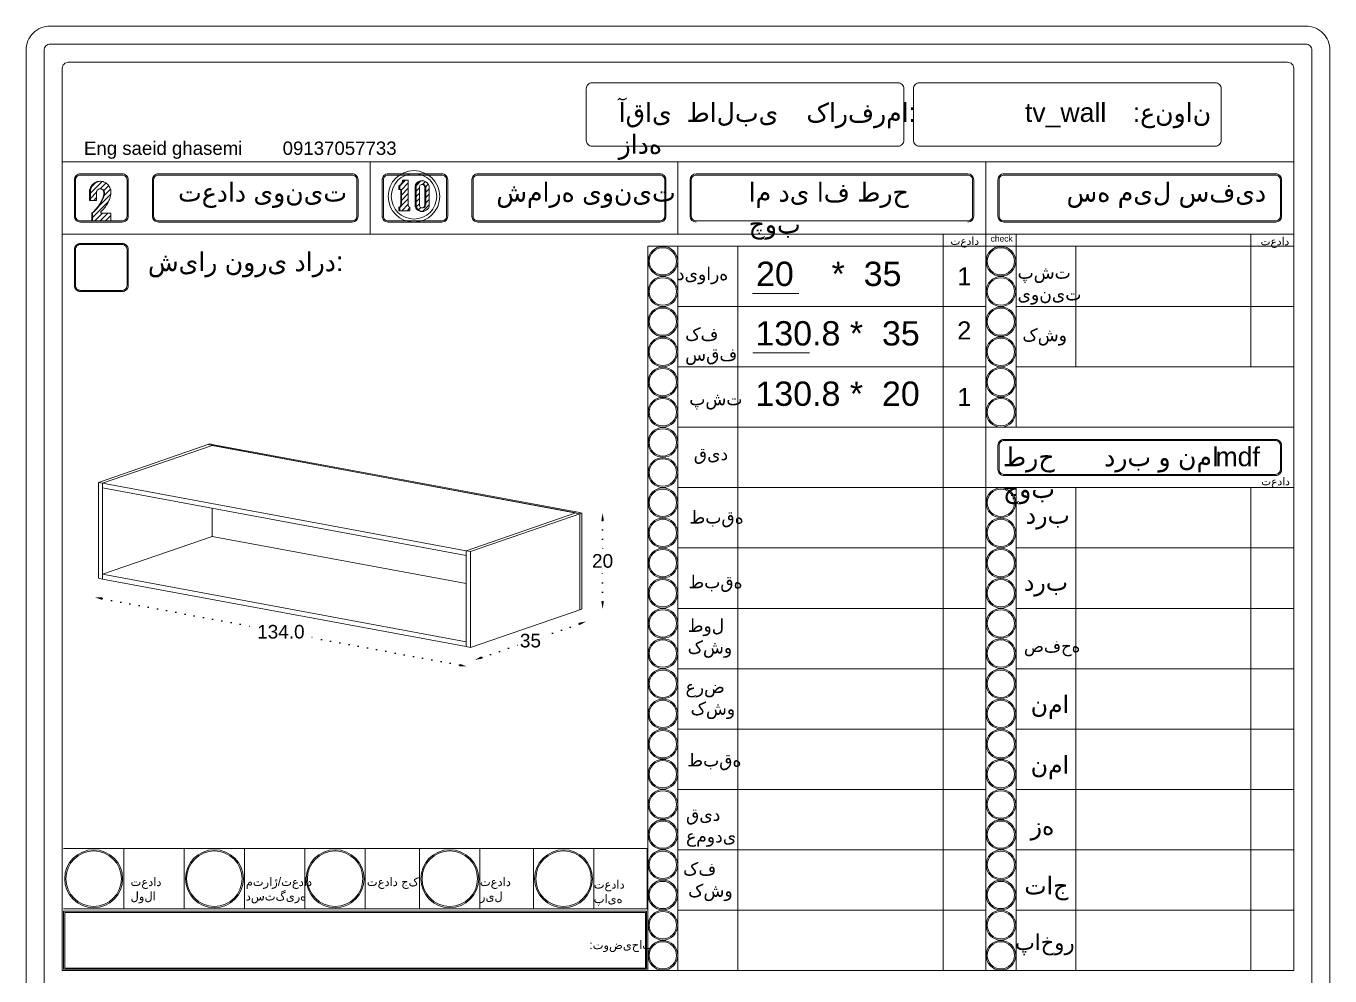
# Model space of a CAD drawing. Header units: inches. Extents: x -212 to 2684, y -258 to 1343.
# Drawn here: x 2252.2 to 2684.2, y 312.1 to 626.9 of the extents above; entities that cross this region are included whole.
import ezdxf

# ---------------------------------------------------------------- set-up
doc = ezdxf.new("R2010")
doc.units = ezdxf.units.IN
doc.header["$MEASUREMENT"] = 0
doc.linetypes.add('ACAD_ISO07W100', pattern=[3, 0, -3])
doc.styles.get("Standard").update_dxf_attribs({"font": 'arial.ttf'})
doc.dimstyles.get("Standard").update_dxf_attribs({"dimtxt": 4.5, "dimasz": 2.5, "dimexe": 0.18, "dimexo": 0.0625, "dimgap": 0.09, "dimtad": 0, "dimtih": 1, "dimtoh": 1, "dimdec": 1, "dimzin": 0, "dimdsep": 46, "dimtxsty": 'Standard', "dimcen": 0.09, "dimse1": 1, "dimse2": 1, "dimadec": 0, "dimazin": 0, "dimtfac": 1, "dimtdec": 1, "dimtofl": 0, "dimtmove": 0, "dimatfit": 3, "dimfxl": 1, "dimtolj": 1, "dimtzin": 0, "dimarcsym": 0})
pattern_1 = [(45, (5397.8413, -632.713), (-0.8838835, 0.8838835), [])]

# ---------------------------------------------------------------- blocks, each defined once
blk = doc.blocks.new('*D112')
at = {"color": 0, "linetype": 'ACAD_ISO07W100', "lineweight": -2, "transparency": 16777216}
for p, q in [((2443.17, 463.04), (2443.17, 452.03)), ((2443.17, 436.24), (2443.17, 447.25))]:
    blk.add_line(p, q, dxfattribs=at)
at = {"color": 0, "transparency": 16777216}
for points in [[(2442.76, 463.04), (2443.59, 463.04), (2443.17, 465.54)], [(2442.76, 436.24), (2443.59, 436.24), (2443.17, 433.74)]]:
    blk.add_solid(points, dxfattribs=at)
at = {"layer": 'Defpoints', "color": 0, "transparency": 16777216}
for p in [(2436.3, 465.54), (2443.17, 465.54), (2436.3, 433.74)]:
    blk.add_point(p, dxfattribs=at)
at = {"color": 0, "lineweight": 20, "transparency": 16777216, "insert": (2443.17, 449.64), "char_height": 4.5, "attachment_point": 5}
blk.add_mtext('\\A1;20', dxfattribs=at)
blk = doc.blocks.new('*D113')
at = {"color": 0, "linetype": 'ACAD_ISO07W100', "lineweight": -2, "transparency": 16777216}
for p, q in [((2435.37, 428.78), (2422.59, 424.38)), ((2403.15, 417.68), (2415.93, 422.08))]:
    blk.add_line(p, q, dxfattribs=at)
at = {"color": 0, "transparency": 16777216}
for points in [[(2435.23, 429.17), (2435.5, 428.38), (2437.73, 429.59)], [(2403.02, 418.07), (2403.29, 417.29), (2400.79, 416.87)]]:
    blk.add_solid(points, dxfattribs=at)
at = {"layer": 'Defpoints', "color": 0, "transparency": 16777216}
for p in [(2436.3, 433.74, -34.05), (2399.36, 421.02, -34.05), (2400.79, 416.87)]:
    blk.add_point(p, dxfattribs=at)
at = {"color": 0, "lineweight": 20, "transparency": 16777216, "insert": (2419.26, 423.23), "char_height": 4.5, "attachment_point": 5}
blk.add_mtext('\\A1;35', dxfattribs=at)
blk = doc.blocks.new('*D114')
at = {"color": 0, "linetype": 'ACAD_ISO07W100', "lineweight": -2, "transparency": 16777216}
for p, q in [((2277.4, 437.17), (2329.1, 427.56)), ((2395.73, 415.18), (2344.03, 424.79))]:
    blk.add_line(p, q, dxfattribs=at)
at = {"color": 0, "transparency": 16777216}
for points in [[(2277.48, 437.58), (2277.32, 436.76), (2274.94, 437.63)], [(2395.81, 415.59), (2395.66, 414.77), (2398.19, 414.72)]]:
    blk.add_solid(points, dxfattribs=at)
at = {"layer": 'Defpoints', "color": 0, "transparency": 16777216}
for p in [(2276.11, 443.92, -34.05), (2274.94, 437.63), (2399.36, 421.02, -34.05)]:
    blk.add_point(p, dxfattribs=at)
at = {"color": 0, "lineweight": 20, "transparency": 16777216, "insert": (2336.57, 426.18), "char_height": 4.5, "attachment_point": 5}
blk.add_mtext('\\A1;134.0', dxfattribs=at)

msp = doc.modelspace()

# ---------------------------------------------------------------- hatches: boundary and pattern name
at = {"lineweight": 20}
h = msp.add_hatch(dxfattribs=at)
h.set_pattern_fill('ANSI31', color=256, scale=10)
h.set_pattern_definition([(45, (5139.6732, -635.1953), (-0.8838835, 0.8838835), [])])
h.paths.add_polyline_path([(2280.21, 564.94), (2276.91, 564.94), (2276.91, 565.32), (2277.25, 565.65), (2277.57, 565.98), (2277.88, 566.33), (2278.17, 566.69), (2278.45, 567.06), (2278.72, 567.44), (2278.96, 567.84), (2279.19, 568.24), (2279.41, 568.65), (2279.61, 569.07), (2279.79, 569.5), (2279.85, 569.67), (2279.95, 569.94), (2280.04, 570.21), (2280.11, 570.49), (2280.17, 570.77), (2280.21, 571.05), (2280.24, 571.34), (2280.25, 571.63), (2280.25, 571.92), (2280.24, 572.2), (2280.21, 572.49), (2279.93, 573.46), (2279.39, 574.31), (2278.63, 574.98), (2277.8, 575.36), (2276.94, 575.48), (2275.94, 575.34), (2275.03, 574.92), (2274.28, 574.26), (2273.74, 573.42), (2273.47, 572.46), (2273.48, 571.45), (2273.48, 569.15), (2275.54, 569.15), (2275.54, 572.18), (2275.74, 572.54), (2276, 572.8), (2276.34, 572.97), (2276.71, 573.03), (2276.94, 572.99), (2277.07, 572.97), (2277.08, 572.97), (2277.3, 572.93), (2277.63, 572.77), (2277.9, 572.51), (2278.07, 572.18), (2278.14, 571.82), (2278.14, 571.59), (2278.12, 571.35), (2278.1, 571.12), (2278.07, 570.89), (2278.02, 570.66), (2277.97, 570.43), (2277.9, 570.21), (2277.82, 569.99), (2277.74, 569.77), (2277.64, 569.56), (2277.53, 569.32), (2277.3, 568.87), (2277.06, 568.43), (2276.8, 568), (2276.53, 567.58), (2276.24, 567.17), (2275.94, 566.78), (2275.62, 566.39), (2275.29, 566.02), (2274.94, 565.66), (2274.58, 565.31), (2274.21, 564.98), (2274.21, 562.43), (2280.21, 562.43)])
h = msp.add_hatch(dxfattribs=at)
h.set_pattern_fill('ANSI31', color=256, scale=10)
h.set_pattern_definition(pattern_1)
h.paths.add_polyline_path([(2379.19, 566.91), (2379.11, 566.94), (2379.04, 566.99), (2378.98, 567.04), (2378.92, 567.1), (2378.87, 567.17), (2378.83, 567.24), (2378.79, 567.32), (2378.77, 567.4), (2378.75, 567.48), (2378.75, 567.56), (2378.75, 575.85), (2377.19, 575.85), (2377.17, 575.66), (2377.13, 575.47), (2377.07, 575.28), (2377, 575.1), (2376.91, 574.92), (2376.81, 574.76), (2376.7, 574.6), (2376.57, 574.45), (2376.42, 574.32), (2376.27, 574.2), (2376.11, 574.09), (2375.94, 574), (2375.94, 572.82), (2376.28, 572.82), (2376.53, 572.81), (2376.53, 567.59), (2376.52, 567.51), (2376.5, 567.44), (2376.48, 567.36), (2376.44, 567.29), (2376.4, 567.22), (2376.35, 567.15), (2376.29, 567.09), (2376.23, 567.04), (2376.16, 567), (2376.09, 566.96), (2376.02, 566.93), (2375.94, 566.9), (2375.94, 565.71), (2379.35, 565.71), (2379.35, 566.87), (2379.27, 566.88)])
h = msp.add_hatch(dxfattribs=at)
h.set_pattern_fill('ANSI31', color=256, scale=10)
h.set_pattern_definition(pattern_1)
h.paths.add_polyline_path([(2381.37, 573.86), (2381.37, 567.1), (2381.59, 566.66), (2381.9, 566.27), (2382.27, 565.95), (2382.7, 565.71), (2383.18, 565.56), (2383.67, 565.51), (2383.94, 565.54), (2384.32, 565.66), (2384.76, 565.9), (2385.14, 566.22), (2385.45, 566.62), (2385.67, 567.07), (2385.67, 573.89), (2385.48, 574.38), (2385.2, 574.82), (2384.82, 575.19), (2384.37, 575.47), (2383.93, 575.62), (2383.67, 575.65), (2383.15, 575.59), (2382.66, 575.42), (2382.21, 575.15), (2381.84, 574.78), (2381.56, 574.35)])
h.paths.add_polyline_path([(2384.24, 567.14), (2383.48, 566.56), (2382.54, 566.95), (2382.46, 567.57), (2382.46, 573.99), (2383.22, 574.57), (2383.57, 574.42), (2383.97, 574.38), (2384.24, 573.71)], flags=16)

# ---------------------------------------------------------------- linework, layer by layer
for p, q in [((2264.15, 313.96), (2264.15, 612.93)), ((2672.15, 581.96), (2264.15, 581.96)), ((2264.15, 402.97), (2264.15, 581.96)), ((2366.15, 557.96), (2366.15, 581.96)), ((2468.15, 557.96), (2468.15, 581.96)), ((2468.15, 581.96), (2468.15, 561.96)), ((2570.15, 557.96), (2570.15, 581.96)), ((2268.15, 563.96), (2268.15, 575.96)), ((2284, 577.96), (2270.15, 577.96)), ((2286, 575.96), (2286, 563.96)), ((2294, 563.96), (2294, 575.96)), ((2360.15, 577.96), (2296, 577.96)), ((2362.15, 563.96), (2362.15, 575.96)), ((2370.15, 575.96), (2370.15, 563.96)), ((2389.86, 577.96), (2372.15, 577.96)), ((2391.86, 563.96), (2391.86, 575.96)), ((2399.86, 563.96), (2399.86, 575.96)), ((2462.15, 577.96), (2401.86, 577.96)), ((2464.15, 575.96), (2464.15, 563.96)), ((2472.15, 563.96), (2472.15, 575.96)), ((2564.15, 577.96), (2474.15, 577.96)), ((2566.15, 575.96), (2566.15, 563.96)), ((2574.15, 563.96), (2574.15, 575.96)), ((2666.15, 577.96), (2576.15, 577.96)), ((2668.15, 563.96), (2668.15, 575.96)), ((2375.94, 574), (2375.94, 572.82)), ((2375.94, 565.71), (2379.35, 565.71)), ((2264.15, 557.96), (2672.15, 557.96)), ((2555.98, 313.96), (2555.98, 557.96)), ((2570.15, 557.96), (2570.15, 533.96)), ((2580.15, 557.96), (2580.15, 533.96)), ((2657.94, 513.96), (2657.94, 557.96)), ((2458.15, 553.96), (2672.15, 553.96)), ((2458.15, 553.96), (2458.15, 313.96)), ((2468.15, 397.96), (2468.15, 553.96)), ((2468.15, 313.96), (2468.15, 553.96)), ((2468.15, 553.96), (2468.15, 533.96)), ((2487.96, 553.96), (2487.96, 313.96)), ((2570.15, 397.96), (2570.15, 553.96)), ((2570.15, 313.96), (2570.15, 553.96)), ((2580.15, 513.96), (2580.15, 553.96)), ((2580.15, 493.96), (2580.15, 553.96)), ((2580.15, 493.96), (2580.15, 553.96)), ((2580.15, 553.96), (2580.15, 533.96)), ((2599.96, 553.96), (2599.96, 513.96)), ((2492.86, 538.35), (2508.19, 538.35)), ((2468.15, 533.96), (2570.15, 533.96)), ((2580.15, 533.96), (2672.15, 533.96)), ((2492.98, 518.63), (2511.69, 518.63)), ((2468.15, 513.96), (2570.15, 513.96)), ((2672.15, 513.96), (2580.15, 513.96)), ((2672.15, 513.96), (2652.15, 513.96)), ((2468.15, 493.96), (2672.15, 493.96)), ((2666.15, 489.96), (2576.15, 489.96)), ((2574.15, 479.96), (2574.15, 487.96)), ((2668.15, 487.96), (2668.15, 479.96)), ((2666.15, 477.96), (2576.15, 477.96)), ((2468.15, 473.96), (2570.15, 473.96)), ((2672.15, 473.96), (2570.15, 473.96)), ((2580.15, 373.96), (2580.15, 473.96)), ((2580.15, 397.96), (2580.15, 473.96)), ((2580.15, 393.96), (2580.15, 473.96)), ((2599.96, 473.96), (2599.96, 313.96)), ((2657.94, 473.96), (2657.94, 313.96)), ((2468.15, 453.96), (2570.15, 453.96)), ((2468.15, 453.96), (2487.96, 453.96)), ((2468.15, 453.96), (2570.15, 453.96)), ((2536.67, 453.96), (2570.15, 453.96)), ((2580.15, 453.96), (2672.15, 453.96)), ((2580.15, 353.96), (2580.15, 453.96)), ((2468.15, 433.96), (2487.96, 433.96)), ((2468.15, 433.96), (2570.15, 433.96)), ((2580.15, 433.96), (2672.15, 433.96)), ((2580.15, 433.96), (2672.15, 433.96)), ((2580.15, 333.96), (2580.15, 433.96)), ((2468.15, 413.96), (2570.15, 413.96)), ((2580.15, 413.96), (2580.15, 393.96)), ((2580.15, 413.96), (2672.15, 413.96)), ((2580.15, 313.96), (2580.15, 413.96)), ((2468.15, 393.96), (2570.15, 393.96)), ((2555.98, 393.96), (2570.15, 393.96)), ((2580.15, 393.96), (2672.15, 393.96)), ((2580.15, 393.96), (2580.15, 373.96)), ((2468.15, 373.96), (2570.15, 373.96)), ((2555.98, 373.96), (2570.15, 373.96)), ((2580.15, 373.96), (2672.15, 373.96)), ((2580.15, 373.96), (2672.15, 373.96)), ((2580.15, 373.96), (2580.15, 353.96)), ((2264.55, 354.36), (2457.94, 354.36)), ((2284.55, 354.36), (2284.55, 334.36)), ((2304.55, 354.36), (2304.55, 334.36)), ((2324.55, 354.36), (2324.55, 334.36)), ((2344.55, 354.36), (2344.55, 334.36)), ((2364.55, 354.36), (2364.55, 334.36)), ((2382.54, 354.36), (2382.54, 334.36)), ((2402.54, 354.36), (2402.54, 334.36)), ((2420.23, 354.36), (2420.23, 334.36)), ((2440.23, 354.36), (2440.23, 334.36)), ((2457.94, 354.36), (2457.94, 334.36)), ((2468.15, 353.96), (2570.15, 353.96)), ((2468.15, 353.96), (2570.15, 353.96)), ((2555.98, 353.96), (2570.15, 353.96)), ((2580.15, 353.96), (2672.15, 353.96)), ((2580.15, 353.96), (2672.15, 353.96)), ((2580.15, 353.96), (2580.15, 333.96)), ((2264.55, 334.36), (2457.94, 334.36)), ((2468.15, 333.96), (2570.15, 333.96)), ((2468.15, 333.96), (2570.15, 333.96)), ((2555.98, 333.96), (2570.15, 333.96)), ((2580.15, 333.96), (2672.15, 333.96)), ((2580.15, 333.96), (2672.15, 333.96)), ((2580.15, 333.96), (2580.15, 313.96)), ((2458.15, 313.96), (2264.15, 313.96)), ((2458.15, 313.96), (2264.15, 313.96)), ((2458.15, 313.96), (2570.15, 313.96)), ((2458.15, 313.96), (2672.15, 313.96)), ((2458.15, 313.96), (2570.15, 313.96)), ((2458.15, 313.96), (2672.15, 313.96))]:
    msp.add_line(p, q, dxfattribs=at)
at = {"linetype": 'Continuous', "lineweight": 20, "extrusion": (5.55112e-17, 0.967466, 0.253002)}
for p, q in [((2276.11, 475.71, -34.05), (2313.05, 488.44, -34.05)), ((2435.68, 465.33, -34.05), (2312.43, 488.23, -34.05)), ((2313.05, 488.44, -34.05), (2314.39, 488.19, -34.05)), ((2314.39, 488.19, -34.05), (2434.96, 465.79, -34.05)), ((2277.45, 475.46, -34.05), (2313.78, 487.98, -34.05)), ((2313.78, 487.98, -34.05), (2277.45, 475.46, -34.05)), ((2434.34, 465.57, -34.05), (2313.78, 487.98, -34.05)), ((2277.45, 475.46, -34.05), (2276.11, 475.71, -34.05)), ((2276.11, 475.71, -34.05), (2276.11, 443.92, -34.05)), ((2277.45, 473.85, -34.05), (2277.45, 475.46, -34.05)), ((2398.02, 453.06, -34.05), (2277.45, 475.46, -34.05)), ((2277.45, 443.67, -34.05), (2277.45, 475.46, -34.05)), ((2398.02, 451.45, -34.05), (2277.45, 473.85, -34.05)), ((2313.78, 457.79, -34.05), (2313.78, 467.11, -34.05)), ((2434.34, 465.57, -34.05), (2398.02, 453.06, -34.05)), ((2398.02, 453.06, -34.05), (2434.34, 465.57, -34.05)), ((2436.3, 465.54, -34.05), (2399.36, 452.81, -34.05)), ((2434.96, 465.79, -34.05), (2436.3, 465.54, -34.05)), ((2435.68, 465.33, -34.05), (2435.68, 433.53, -34.05)), ((2436.3, 465.54, -34.05), (2436.3, 433.74, -34.05)), ((2277.45, 445.28, -34.05), (2313.78, 457.79, -34.05)), ((2398.02, 442.14, -34.05), (2313.78, 457.79, -34.05)), ((2398.02, 451.45, -34.05), (2398.02, 453.06, -34.05)), ((2399.36, 452.81, -34.05), (2398.02, 453.06, -34.05)), ((2398.02, 453.06, -34.05), (2398.02, 421.27, -34.05)), ((2399.36, 421.02, -34.05), (2399.36, 452.81, -34.05)), ((2277.45, 443.67, -34.05), (2277.45, 445.28, -34.05)), ((2398.02, 422.88, -34.05), (2277.45, 445.28, -34.05)), ((2276.11, 443.92, -34.05), (2277.45, 443.67, -34.05)), ((2398.02, 421.27, -34.05), (2277.45, 443.67, -34.05)), ((2436.3, 433.74, -34.05), (2399.36, 421.02, -34.05)), ((2398.02, 421.27, -34.05), (2398.02, 422.88, -34.05)), ((2398.02, 421.27, -34.05), (2399.36, 421.02, -34.05))]:
    msp.add_line(p, q, dxfattribs=at)
at = {"lineweight": 20}
for points in [[(2260.15, 20.93), (2676.15, 20.93, 0.414214), (2684.15, 28.93), (2684.15, 618.93, 0.414214), (2676.15, 626.93), (2260.15, 626.93, 0.414214), (2252.15, 618.93), (2252.15, 28.93, 0.414214)], [(2260.15, 26.93), (2676.15, 26.93, 0.414214), (2678.15, 28.93), (2678.15, 618.93, 0.414214), (2676.15, 620.93), (2260.15, 620.93, 0.414214), (2258.15, 618.93), (2258.15, 28.93, 0.414214)], [(2543, 606.17, 0.414214), (2541, 608.17), (2439.76, 608.17, 0.414214), (2437.76, 606.17), (2437.76, 589.14, 0.414214), (2439.76, 587.14), (2541, 587.14, 0.414214), (2543, 589.14)], [(2548.14, 587.14), (2646.14, 587.14, 0.414214), (2648.14, 589.14), (2648.14, 606.17, 0.414214), (2646.14, 608.17), (2548.14, 608.17, 0.414214), (2546.14, 606.17), (2546.14, 589.14, 0.414214)], [(2648.14, 606.17, 0.414214), (2646.14, 608.17), (2548.14, 608.17, 0.414214), (2546.14, 606.17), (2546.14, 589.14, 0.414214), (2548.14, 587.14), (2646.14, 587.14, 0.414214), (2648.14, 589.14)], [(2286, 575.96, 0.414214), (2284, 577.96), (2270.15, 577.96, 0.414214), (2268.15, 575.96), (2268.15, 563.96, 0.414214), (2270.15, 561.96), (2284, 561.96, 0.414214), (2286, 563.96)], [(2285.6, 575.96, 0.414214), (2284, 577.56), (2270.15, 577.56, 0.414214), (2268.55, 575.96), (2268.55, 563.96, 0.414214), (2270.15, 562.36), (2284, 562.36, 0.414214), (2285.6, 563.96)], [(2362.15, 575.96, 0.414214), (2360.15, 577.96), (2296, 577.96, 0.414214), (2294, 575.96), (2294, 563.96, 0.414214), (2296, 561.96), (2360.15, 561.96, 0.414214), (2362.15, 563.96)], [(2361.75, 575.96, 0.414214), (2360.15, 577.56), (2296, 577.56, 0.414214), (2294.4, 575.96), (2294.4, 563.96, 0.414214), (2296, 562.36), (2360.15, 562.36, 0.414214), (2361.75, 563.96)], [(2391.86, 575.96, 0.414214), (2389.86, 577.96), (2372.15, 577.96, 0.414214), (2370.15, 575.96), (2370.15, 563.96, 0.414214), (2372.15, 561.96), (2389.86, 561.96, 0.414214), (2391.86, 563.96)], [(2391.46, 575.96, 0.414214), (2389.86, 577.56), (2372.15, 577.56, 0.414214), (2370.55, 575.96), (2370.55, 563.96, 0.414214), (2372.15, 562.36), (2389.86, 562.36, 0.414214), (2391.46, 563.96)], [(2464.15, 575.96, 0.414214), (2462.15, 577.96), (2401.86, 577.96, 0.414214), (2399.86, 575.96), (2399.86, 563.96, 0.414214), (2401.86, 561.96), (2462.15, 561.96, 0.414214), (2464.15, 563.96)], [(2463.75, 575.96, 0.414214), (2462.15, 577.56), (2401.86, 577.56, 0.414214), (2400.26, 575.96), (2400.26, 563.96, 0.414214), (2401.86, 562.36), (2462.15, 562.36, 0.414214), (2463.75, 563.96)], [(2565.75, 575.96, 0.414214), (2564.15, 577.56), (2474.15, 577.56, 0.414214), (2472.55, 575.96), (2472.55, 563.96, 0.414214), (2474.15, 562.36), (2564.15, 562.36, 0.414214), (2565.75, 563.96)], [(2668.15, 575.96, 0.414214), (2666.15, 577.96), (2576.15, 577.96, 0.414214), (2574.15, 575.96), (2574.15, 563.96, 0.414214), (2576.15, 561.96), (2666.15, 561.96, 0.414214), (2668.15, 563.96)], [(2667.75, 575.96, 0.414214), (2666.15, 577.56), (2576.15, 577.56, 0.414214), (2574.55, 575.96), (2574.55, 563.96, 0.414214), (2576.15, 562.36), (2666.15, 562.36, 0.414214), (2667.75, 563.96)], [(2286, 552.92, 0.414214), (2284, 554.92), (2270.15, 554.92, 0.414214), (2268.15, 552.92), (2268.15, 540.92, 0.414214), (2270.15, 538.92), (2284, 538.92, 0.414214), (2286, 540.92)], [(2286, 552.92, 0.414214), (2284, 554.92), (2270.15, 554.92, 0.414214), (2268.15, 552.92), (2268.15, 540.92, 0.414214), (2270.15, 538.92), (2284, 538.92, 0.414214), (2286, 540.92)], [(2285.6, 552.92, 0.414214), (2284, 554.52), (2270.15, 554.52, 0.414214), (2268.55, 552.92), (2268.55, 540.92, 0.414214), (2270.15, 539.32), (2284, 539.32, 0.414214), (2285.6, 540.92)], [(2285.6, 552.92, 0.414214), (2284, 554.52), (2270.15, 554.52, 0.414214), (2268.55, 552.92), (2268.55, 540.92, 0.414214), (2270.15, 539.32), (2284, 539.32, 0.414214), (2285.6, 540.92)], [(2668.15, 487.96, 0.414214), (2666.15, 489.96), (2576.15, 489.96, 0.414214), (2574.15, 487.96), (2574.15, 479.96, 0.414214), (2576.15, 477.96), (2666.15, 477.96, 0.414214), (2668.15, 479.96)], [(2667.75, 487.96, 0.414214), (2666.15, 489.56), (2576.15, 489.56, 0.414214), (2574.55, 487.96), (2574.55, 479.96, 0.414214), (2576.15, 478.36), (2666.15, 478.36, 0.414214), (2667.75, 479.96)]]:
    msp.add_lwpolyline(points, format="xyb", close=True, dxfattribs=at)
for points in [[(2672.15, 414.9), (2672.15, 612.93, 0.414214), (2670.15, 614.93), (2266.15, 614.93, 0.414214), (2264.15, 612.93), (2264.15, 414.9)], [(2543, 606.17, 0.414214), (2541, 608.17), (2439.76, 608.17, 0.414214), (2437.76, 606.17), (2437.76, 589.14, 0.414214), (2439.76, 587.14), (2541, 587.14, 0.414214), (2543, 589.14), (2543, 606.17)]]:
    msp.add_lwpolyline(points, format="xyb", dxfattribs=at)
for points in [[(2273.22, 569.15), (2273.22, 571.48), (2273.21, 572.49), (2273.48, 573.46), (2274.02, 574.31), (2274.79, 574.98), (2275.71, 575.4), (2276.71, 575.55), (2277.71, 575.4), (2277.8, 575.36), (2278.63, 574.98), (2279.39, 574.31), (2279.93, 573.46), (2280.21, 572.49), (2280.24, 572.2), (2280.25, 571.92), (2280.25, 571.63), (2280.24, 571.34), (2280.21, 571.05), (2280.17, 570.77), (2280.11, 570.49), (2280.04, 570.21), (2279.95, 569.94), (2279.85, 569.67), (2279.79, 569.5), (2279.61, 569.07), (2279.41, 568.65), (2279.19, 568.24), (2278.96, 567.84), (2278.72, 567.44), (2278.45, 567.06), (2278.17, 566.69), (2277.88, 566.33), (2277.57, 565.98), (2277.25, 565.65), (2276.91, 565.32), (2276.91, 564.94), (2280.21, 564.94), (2280.21, 562.43), (2280.21, 562.36), (2273.95, 562.36)], [(2273.48, 569.15), (2273.48, 571.45), (2273.47, 572.46), (2273.74, 573.42), (2274.28, 574.26), (2275.03, 574.92), (2275.94, 575.34), (2276.94, 575.48), (2277.8, 575.36)], [(2375.67, 565.66), (2379.35, 565.66), (2379.35, 565.71), (2379.35, 566.87), (2379.27, 566.88), (2379.19, 566.91), (2379.11, 566.94), (2379.04, 566.99), (2378.98, 567.04), (2378.92, 567.1), (2378.87, 567.17), (2378.83, 567.24), (2378.79, 567.32), (2378.77, 567.4), (2378.75, 567.48), (2378.75, 567.56), (2378.75, 575.85), (2378.75, 575.9), (2376.94, 575.9), (2376.92, 575.7), (2376.88, 575.51), (2376.82, 575.32), (2376.75, 575.14), (2376.66, 574.96), (2376.56, 574.79), (2376.44, 574.64), (2376.31, 574.49), (2376.17, 574.35), (2376.01, 574.23), (2375.85, 574.12), (2375.67, 574.03), (2375.67, 572.82), (2375.94, 572.82), (2376.28, 572.82), (2376.28, 567.56), (2376.27, 567.48), (2376.25, 567.4), (2376.22, 567.32), (2376.18, 567.25), (2376.14, 567.18), (2376.09, 567.12), (2376.03, 567.06), (2375.97, 567), (2375.9, 566.96), (2375.83, 566.92), (2375.75, 566.89), (2375.67, 566.87), (2375.67, 565.66), (2375.94, 565.71), (2375.94, 566.9), (2376.02, 566.93), (2376.09, 566.96), (2376.16, 567), (2376.23, 567.04), (2376.29, 567.09), (2376.35, 567.15), (2376.4, 567.22), (2376.44, 567.29), (2376.48, 567.36), (2376.5, 567.44), (2376.52, 567.51), (2376.53, 567.59), (2376.53, 572.81), (2376.28, 572.82)], [(2375.67, 574.03), (2375.94, 574), (2376.11, 574.09), (2376.27, 574.2), (2376.42, 574.32), (2376.57, 574.45), (2376.7, 574.6), (2376.81, 574.76), (2376.91, 574.92), (2377, 575.1), (2377.07, 575.28), (2377.13, 575.47), (2377.17, 575.66), (2377.19, 575.85)], [(2376.94, 575.9), (2377.19, 575.85), (2378.75, 575.85)], [(2383.94, 565.54), (2383.67, 565.51), (2383.18, 565.56), (2382.7, 565.71), (2382.27, 565.95), (2381.9, 566.27), (2381.59, 566.66), (2381.37, 567.1), (2381.37, 573.86), (2381.56, 574.35), (2381.84, 574.78), (2382.21, 575.15), (2382.66, 575.42), (2383.15, 575.59), (2383.67, 575.65), (2383.93, 575.62)], [(2273.22, 569.15), (2273.48, 569.15), (2275.54, 569.15), (2275.54, 572.11), (2275.56, 572.21), (2275.74, 572.54), (2276, 572.8), (2276.34, 572.97), (2276.71, 573.03), (2276.94, 572.99), (2277.07, 572.97), (2277.08, 572.97)], [(2277.68, 572.54), (2277.85, 572.21), (2277.92, 571.85), (2277.92, 571.61), (2277.91, 571.37), (2277.88, 571.14), (2277.85, 570.91), (2277.81, 570.67), (2277.75, 570.44), (2277.68, 570.22), (2277.6, 570), (2277.51, 569.78), (2277.41, 569.56), (2277.3, 569.32), (2277.08, 568.87), (2276.83, 568.42), (2276.57, 567.99), (2276.3, 567.57), (2276, 567.16), (2275.7, 566.75), (2275.38, 566.37), (2275.04, 565.99), (2274.69, 565.62), (2274.33, 565.27), (2273.95, 564.94), (2273.95, 562.36), (2274.21, 562.43), (2280.21, 562.43)], [(2277.68, 572.54), (2277.41, 572.8), (2277.08, 572.97), (2277.3, 572.93), (2277.63, 572.77), (2277.9, 572.51), (2278.07, 572.18), (2278.14, 571.82), (2278.14, 571.59), (2278.12, 571.35), (2278.1, 571.12), (2278.07, 570.89), (2278.02, 570.66), (2277.97, 570.43), (2277.9, 570.21), (2277.82, 569.99), (2277.74, 569.77), (2277.64, 569.56), (2277.53, 569.32), (2277.3, 568.87), (2277.06, 568.43), (2276.8, 568), (2276.53, 567.58), (2276.24, 567.17), (2275.94, 566.78), (2275.62, 566.39), (2275.29, 566.02), (2274.94, 565.66), (2274.58, 565.31), (2274.21, 564.98)], [(2383.67, 566.72), (2383.9, 566.75), (2384.11, 566.83), (2384.29, 566.97), (2384.43, 567.16), (2384.52, 567.37), (2384.55, 567.6), (2384.55, 573.53), (2384.52, 573.76), (2384.43, 573.97), (2384.29, 574.15), (2384.11, 574.29), (2383.9, 574.38), (2383.67, 574.41), (2383.35, 574.45), (2383.12, 574.42), (2382.91, 574.33), (2382.72, 574.19), (2382.58, 574), (2382.49, 573.79), (2382.46, 573.56), (2382.46, 567.57)], [(2382.46, 567.57), (2382.49, 567.34), (2382.58, 567.12), (2382.72, 566.94), (2382.91, 566.8), (2383.12, 566.71), (2383.35, 566.68), (2383.58, 566.71), (2383.8, 566.8), (2383.98, 566.94), (2384.12, 567.12), (2384.21, 567.34), (2384.24, 567.57), (2384.24, 573.56), (2384.21, 573.79), (2384.12, 574), (2383.98, 574.19), (2383.8, 574.33), (2383.58, 574.42), (2383.35, 574.45)], [(2273.95, 564.94), (2274.21, 564.98), (2274.21, 562.43)]]:
    msp.add_lwpolyline(points, dxfattribs=at)
for points in [[(2385.14, 566.22), (2384.76, 565.9), (2384.32, 565.66), (2383.94, 565.54), (2383.85, 565.51), (2383.35, 565.46), (2382.85, 565.51), (2382.38, 565.66), (2381.94, 565.9), (2381.56, 566.22), (2381.26, 566.62), (2381.03, 567.07), (2381.03, 573.89), (2381.22, 574.38), (2381.51, 574.82), (2381.88, 575.19), (2382.33, 575.47), (2382.83, 575.64), (2383.35, 575.7), (2383.87, 575.64), (2383.93, 575.62), (2384.37, 575.47), (2384.82, 575.19), (2385.2, 574.82), (2385.48, 574.38), (2385.67, 573.89), (2385.67, 567.07), (2385.45, 566.62)], [(2458.15, 313.96), (2264.15, 313.96), (2264.15, 557.96), (2672.15, 557.96), (2672.15, 313.96)], [(2264.15, 557.96), (2672.15, 557.96), (2672.15, 313.96), (2264.15, 313.96)], [(2264.15, 557.96), (2672.15, 557.96), (2672.15, 313.96), (2264.15, 313.96)], [(2457.75, 333.56), (2264.55, 333.56), (2264.55, 314.36), (2457.75, 314.36)], [(2457.35, 333.16), (2264.95, 333.16), (2264.95, 314.76), (2457.35, 314.76)]]:
    msp.add_lwpolyline(points, close=True, dxfattribs=at)
for centre, radius in [((2380.68, 570.49), 8.52), ((2380.68, 570.49), 7.52), ((2463.15, 548.96), 4.92), ((2463.15, 548.96), 4.52), ((2575.15, 548.96), 4.92), ((2575.15, 548.96), 4.52), ((2463.15, 538.96), 4.92), ((2463.15, 538.96), 4.52), ((2575.15, 538.96), 4.92), ((2575.15, 538.96), 4.52), ((2463.15, 528.96), 4.92), ((2463.15, 528.96), 4.52), ((2575.15, 528.96), 4.92), ((2575.15, 528.96), 4.52), ((2463.15, 518.96), 4.92), ((2463.15, 518.96), 4.52), ((2575.15, 518.96), 4.92), ((2575.15, 518.96), 4.52), ((2463.15, 508.96), 4.92), ((2463.15, 508.96), 4.52), ((2575.15, 508.96), 4.92), ((2575.15, 508.96), 4.52), ((2463.15, 498.96), 4.92), ((2463.15, 498.96), 4.52), ((2575.15, 498.96), 4.92), ((2575.15, 498.96), 4.52), ((2463.15, 488.96), 4.92), ((2463.15, 488.96), 4.52), ((2463.15, 478.96), 4.92), ((2463.15, 478.96), 4.52), ((2463.15, 468.96), 4.92), ((2463.15, 468.96), 4.52), ((2575.15, 468.96), 4.92), ((2575.15, 468.96), 4.52), ((2463.15, 458.96), 4.92), ((2463.15, 458.96), 4.52), ((2575.15, 458.96), 4.92), ((2575.15, 458.96), 4.52), ((2463.15, 448.96), 4.92), ((2575.15, 448.96), 4.92), ((2463.15, 448.96), 4.52), ((2575.15, 448.96), 4.52), ((2463.15, 438.96), 4.92), ((2463.15, 438.96), 4.52), ((2575.15, 438.96), 4.92), ((2575.15, 438.96), 4.52), ((2463.15, 428.96), 4.92), ((2463.15, 428.96), 4.52), ((2575.15, 428.96), 4.92), ((2575.15, 428.96), 4.52), ((2463.15, 418.96), 4.92), ((2463.15, 418.96), 4.52), ((2575.15, 418.96), 4.92), ((2575.15, 418.96), 4.52), ((2463.15, 408.96), 4.92), ((2463.15, 408.96), 4.52), ((2575.15, 408.96), 4.92), ((2575.15, 408.96), 4.52), ((2463.15, 398.96), 4.92), ((2463.15, 398.96), 4.52), ((2575.15, 398.96), 4.92), ((2575.15, 398.96), 4.52), ((2463.15, 388.96), 4.92), ((2463.15, 388.96), 4.52), ((2575.15, 388.96), 4.92), ((2575.15, 388.96), 4.52), ((2463.15, 378.96), 4.92), ((2463.15, 378.96), 4.52), ((2575.15, 378.96), 4.92), ((2575.15, 378.96), 4.52), ((2463.15, 368.96), 4.92), ((2463.15, 368.96), 4.52), ((2575.15, 368.96), 4.92), ((2575.15, 368.96), 4.52), ((2463.15, 358.96), 4.92), ((2463.15, 358.96), 4.52), ((2575.15, 358.96), 4.92), ((2575.15, 358.96), 4.52), ((2274.55, 344.36), 9.6), ((2274.55, 344.36), 9.2), ((2314.55, 344.36), 9.6), ((2314.55, 344.36), 9.2), ((2354.55, 344.36), 9.6), ((2354.55, 344.36), 9.2), ((2392.54, 344.36), 9.6), ((2392.54, 344.36), 9.2), ((2430.23, 344.36), 9.6), ((2430.23, 344.36), 9.2), ((2463.15, 348.96), 4.92), ((2463.15, 348.96), 4.52), ((2575.15, 348.96), 4.92), ((2575.15, 348.96), 4.52), ((2463.15, 338.96), 4.92), ((2463.15, 338.96), 4.52), ((2575.15, 338.96), 4.92), ((2575.15, 338.96), 4.52), ((2463.15, 328.96), 4.92), ((2463.15, 328.96), 4.52), ((2575.15, 328.96), 4.92), ((2575.15, 328.96), 4.52), ((2463.15, 318.96), 4.92), ((2463.15, 318.96), 4.52), ((2575.15, 318.96), 4.92), ((2575.15, 318.96), 4.52)]:
    msp.add_circle(centre, radius, dxfattribs=at)
for centre, start, end in [((2270.15, 575.96), 90, 180), ((2284, 575.96), 0, 90), ((2296, 575.96), 90, 180), ((2360.15, 575.96), 0, 90), ((2372.15, 575.96), 90, 180), ((2389.86, 575.96), 0, 90), ((2401.86, 575.96), 90, 180), ((2462.15, 575.96), 0, 90), ((2474.15, 575.96), 90, 180), ((2564.15, 575.96), 0, 90), ((2576.15, 575.96), 90, 180), ((2666.15, 575.96), 0, 90), ((2270.15, 563.96), 180, 270), ((2284, 563.96), 270, 0), ((2296, 563.96), 180, 270), ((2360.15, 563.96), 270, 0), ((2372.15, 563.96), 180, 270), ((2389.86, 563.96), 270, 0), ((2401.86, 563.96), 180, 270), ((2462.15, 563.96), 270, 0), ((2474.15, 563.96), 180, 270), ((2564.15, 563.96), 270, 0), ((2576.15, 563.96), 180, 270), ((2666.15, 563.96), 270, 0), ((2576.15, 487.96), 90, 180), ((2666.15, 487.96), 0, 90), ((2576.15, 479.96), 180, 270), ((2666.15, 479.96), 270, 0)]:
    msp.add_arc(centre, 2, start, end, dxfattribs=at)

# ---------------------------------------------------------------- texts
at = {"lineweight": 20, "attachment_point": 1}
for s, width, gutter_width, heights, insert, char_height in [('آقای  طالبی زاده', 64.1794, 164.79, [0], (2448.48, 601.47), 6.3113), ('{\\fArial|b0|i0|c178|p34;کارفرما:}', 0.2338, 164.79, [0], (2510.7, 601.47), 6.3113), ('tv_wall', 0.2338, 164.79, [0], (2583.11, 601.47), 6.311), (':عنوان ', 26.0184, 164.79, [0], (2618.83, 601.47), 6.311), ('{\\fArial|b0|i0|c178|p34;Eng saeid ghasemi}', 79.2452, 164.79, [0], (2271.33, 588.66), 4.4179), ('{\\fArial|b0|i0|c178|p34;09137057733 }', 65.4498, 164.79, [0], (2337.16, 588.66), 4.4179), ('{\\fArial|b0|i0|c178|p34;تعداد یونیت}', 65.4498, 164.79, [0], (2302.53, 575.07), 6.3113), ('{\\fArial|b0|i0|c178|p34;شماره یونیت}', 65.4498, 164.79, [0], (2407.96, 575.07), 6.3113), ('ام دی اف طرح چوب', 65.4498, 164.79, [0], (2491.57, 575.07), 6.3113), ('{\\fArial|b0|i0|c178|p34;سه میل سفید}', 65.4498, 164.79, [0], (2596.9, 575.07), 6.3113), ('{\\fArial|b0|i0|c178|p34;check}', 8.423, 164.79, [0], (2571.73, 557.5), 2.0101), ('{\\fArial|b0|i0|c178|p34;تعداد }', 21.7486, 164.79, [0], (2558.41, 557.09), 2.6665), ('{\\fArial|b0|i0|c178|p34;تعداد }', 65.4498, 164.79, [0], (2661.16, 556.97), 2.6665), ('{\\fArial|b0|i0|c178|p34;شیار نوری دارد:}', 65.4498, 164.79, [0], (2292.53, 552.03), 6.3113), ('{\\fArial|b0|i0|c178|p34;شیار نوری دارد:}', 65.4498, 164.79, [0], (2292.53, 552.03), 6.3113), ('20    *  35', 65.2593, 462.54, [8.23], (2494, 548.85), 8.0603), ('{\\fArial|b0|i0|c178|p34;دیواره }', 17.3175, 247.18, [0], (2467.8, 547.05), 4.3074), ('1 ', 8.5903, 164.79, [0], (2560.68, 546.98), 6), ('{\\fArial|b0|i0|c178|p34;پشت \\Pیونیت}', 19.3052, 247.18, [0], (2580.66, 547.5), 4.3074), ('{\\fArial|b0|i0|c178|p34;کف }', 15.3367, 247.18, [0], (2470.54, 527.04), 4.3074), ('130.8 *  35', 65.2593, 462.54, [0], (2493.79, 529.13), 8.0603), ('2 ', 8.5903, 164.79, [0], (2560.68, 529.06), 6), ('{\\fArial|b0|i0|c178|p34;کشو }', 17.7019, 247.18, [0], (2582.26, 526.78), 4.3074), ('سقف', 15.3367, 247.18, [0], (2470.54, 520.34), 4.307), ('130.8 *  20', 65.2593, 462.54, [8.24], (2493.79, 509.13), 8.0603), ('1 ', 8.5903, 164.79, [0], (2560.68, 506.98), 6), ('پشت', 20.995, 247.18, [0], (2471.89, 505.57), 4.307), ('قید  ', 18.2969, 247.18, [0], (2473.39, 487.37), 4.307), ('طرح چوب', 32.3335, 164.79, [0], (2575.83, 487.38), 6.311), ('{\\fArial|b0|i0|c178|p34;درب و نما}', 37.9785, 164.79, [0], (2609.35, 487.38), 6.3113), ('mdf', 37.9785, 164.79, [0], (2646.24, 487.38), 6.311), ('{\\fArial|b0|i0|c178|p34;تعداد }', 65.4498, 164.79, [0], (2661.38, 477.41), 2.6665), ('{\\fArial|b0|i0|c178|p34;طبقه}', 98.1747, 247.18, [0], (2471.95, 466.37), 4.3074), ('{\\fArial|b0|i0|c178|p34;درب}', 20.6748, 340.12, [0], (2583.35, 467.96), 5.927), ('{\\fArial|b0|i0|c178|p34;طبقه}', 14.1457, 164.79, [0], (2471.58, 444.92), 4.3074), ('{\\fArial|b0|i0|c178|p34;درب}', 13.4202, 164.79, [0], (2582.77, 445.75), 5.927), ('{\\fArial|b0|i0|c178|p34;طول \\Pکشو}', 17.6756, 164.79, [0], (2471.35, 430.48), 4.3074), ('صفحه', 7.8251, 115.35, [0], (2582.78, 423.6), 4.149), ('{\\fArial|b0|i0|c178|p34;عرض \\P کشو}', 18.5758, 164.79, [0], (2470.66, 410.17), 4.3074), ('{\\fArial|b0|i0|c178|p34;نما}', 11.1787, 164.79, [0], (2585.01, 405.15), 5.927), ('{\\fArial|b0|i0|c178|p34;طبقه}', 14.2061, 164.79, [0], (2471.21, 385.87), 4.3074), ('{\\fArial|b0|i0|c178|p34;نما}', 11.1787, 164.79, [0], (2585.01, 385.15), 5.927), ('{\\fArial|b0|i0|c178|p34;قید \\Pعمودی}', 14.0099, 164.79, [0], (2470.81, 367.85), 4.3074), ('{\\fArial|b0|i0|c178|p34;زه}', 11.2031, 164.79, [0], (2584.99, 364.88), 5.927), ('{\\fArial|b0|i0|c178|p34;کف }\\P{\\fArial|b0|i0|c178|p34; کشو}', 17.5398, 164.79, [0], (2469.84, 349.84), 4.3074), ('تعداد لولا', 17.7752, 164.79, [0], (2286.78, 344.81), 2.872), ('متراژ/تعداد\\Pدستگیره', 19.6171, 164.79, [0], (2324.94, 344.81), 2.8716), ('تعداد جک', 17.466, 164.79, [0], (2365.08, 344.81), 2.872), ('تعداد ریل', 17.6808, 164.79, [0], (2402.54, 344.81), 2.872), ('تعداد پایه', 17.7105, 164.79, [0], (2440.23, 343.97), 2.872), ('{\\fArial|b0|i0|c178|p34;تاج}', 13.2883, 164.79, [0], (2582.9, 345.07), 5.927), (':توضیحات', 65.4498, 164.79, [0], (2438.79, 323.88), 2.872), ('{\\fArial|b0|i0|c178|p34;پاخور}', 12.8103, 147.32, [0], (2579.8, 326.02), 5.2987)]:
    msp.add_mtext_dynamic_manual_height_columns(s, width=width, gutter_width=gutter_width, heights=heights, dxfattribs=dict(at, insert=insert, char_height=char_height))

# ---------------------------------------------------------------- dimensions: what is measured, and where the dimension line sits
at = {"lineweight": 20}
dim = msp.add_linear_dim(base=(2443.17, 465.54, -34.05), p1=(2436.3, 433.74, -34.05), p2=(2436.3, 465.54, -34.05), angle=270, text='20', dimstyle='Standard', dxfattribs=at)
dim.commit()
dim.dimension.update_dxf_attribs({"geometry": '*D112', "text_midpoint": (2443.17, 449.64, -34.05)})
for p1, p2, distance, text, picture, middle in [((2399.36, 421.02, -34.05), (2276.11, 443.92, -34.05), 6.4, '134.0', '*D114', (2336.57, 426.18)), ((2436.3, 433.74, -34.05), (2399.36, 421.02, -34.05), 4.39, '35', '*D113', (2419.26, 423.23))]:
    dim = msp.add_aligned_dim(p1=p1, p2=p2, distance=distance, text=text, dimstyle='Standard', dxfattribs=at)
    dim.commit()
    dim.dimension.update_dxf_attribs({"geometry": picture, "text_midpoint": middle})

doc.saveas('drawing.dxf')
